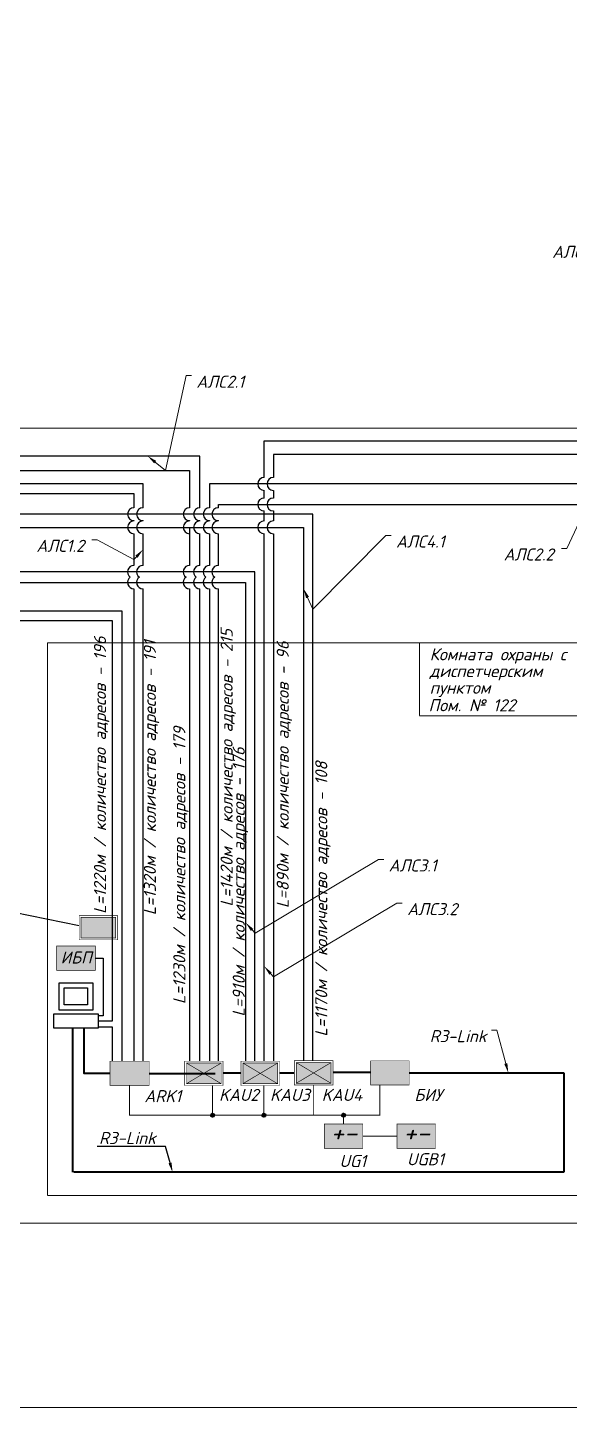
# Model space of a CAD drawing. Header units: millimetres. Extents: x -352922 to 429463, y -483593 to 355472.
# Drawn here: x -37487 to -26289, y -59382 to -30855 of the extents above; entities that cross this region are included whole.
import ezdxf
from ezdxf import colors
from ezdxf.entities.mleader import LeaderData, LeaderLine
from ezdxf.enums import TextEntityAlignment as Align
from ezdxf.math import Vec2, Vec3

# ---------------------------------------------------------------- set-up
doc = ezdxf.new("R2010")
doc.units = ezdxf.units.MM
doc.header["$LTSCALE"] = 0.5
doc.linetypes.add('CONTI', pattern=[0])
doc.linetypes.add('GOST2.303 6', pattern=[12, 8, -1.5, 1, -1.5])
doc.layers.get('0').update_dxf_attribs({"lineweight": 18})
for name, color, linetype, lineweight in [('! 1 Трасса ПС', 1, 'Continuous', 40), ('! BSN__тонкая  текст - 015', 250, 'Continuous', 15), ('! BSN__тонкая  текст - 02', 250, 'Continuous', 20), ('! тонкая  текст - 02', 5, 'Continuous', 20), ('13_text', 250, 'Continuous', 15), ('13_АПС_оборудование', 1, 'Continuous', 30), ('13_АПС_текст', 1, 'Continuous', 30), ('BSN__тонкая  текст - 02', 5, 'Continuous', 20), ('cc_ПС', 6, 'пс  -V-V-V-V-V-V-V-', 30), ('RC-Приборы_управления_и_блоки_индикации', 1, 'Continuous', 30), ('АР_Штриховка_Стималит', 5, 'Continuous', 0), ('ОХР', 5, 'Continuous', 30), ('СС_АПС_Оборудование', 1, 'Continuous', 25), ('СС_Трасса_ПС', 1, 'Continuous', 25)]:
    doc.layers.add(name, color=color, linetype=linetype, lineweight=lineweight)
doc.layers.add('00_RS485', color=30, linetype='Continuous')
doc.layers.add('1-ПС оборудование', color=1, linetype='Continuous')
doc.styles.add('ISOCPEUR', font='isocpeui.ttf', dxfattribs={"height": 250})
doc.styles.get("Standard").update_dxf_attribs({"font": 'txt.shx'})
doc.linetypes.add('ограждение1', pattern='A,0.25,-0.1,[133,ltypeshp.shx,S=0.1,R=0,X=-0.1,Y=0],-0.1,1', length=1.45)
doc.linetypes.add('Открыто в трубе', pattern='A,2,[1,BDG_GOST,S=1,R=0,X=0,Y=0],-4', length=6)
doc.linetypes.add('пс  -V-V-V-V-V-V-V-', pattern='A,20,-0.2,["V",Standard,S=3,R=0,X=1,Y=-1.5],-5', length=25.2)

# ---------------------------------------------------------------- blocks, each defined once
blk = doc.blocks.new('MDL')
at = {"layer": 'АР_Штриховка_Стималит', "true_color": 0xe3e3e3}
h = blk.add_hatch(color=254, dxfattribs=at)
h.dxf.hatch_style = 1
h.paths.add_polyline_path([(137700.78, 401152.64), (137700.78, 401148.37), (137704.36, 401150.51)])
h.paths.add_polyline_path([(137707.94, 401152.64), (137700.78, 401152.64), (137704.36, 401150.51)])
h.paths.add_polyline_path([(137707.94, 401152.64), (137704.36, 401150.51), (137707.94, 401148.37)])
h.paths.add_polyline_path([(137704.36, 401150.51), (137700.78, 401148.37), (137707.94, 401148.37)])
at = {"layer": '1-ПС оборудование', "color": 1, "ltscale": 100, "const_width": 0.125, "elevation": 0}
for points in [[(137708.34, 401153.02), (137700.4, 401153.02), (137700.4, 401148), (137708.34, 401148)], [(137707.94, 401152.64), (137700.78, 401152.64), (137700.78, 401148.37), (137707.94, 401148.37)]]:
    blk.add_lwpolyline(points, close=True, dxfattribs=at)
for points in [[(137707.94, 401152.64), (137700.78, 401148.37)], [(137700.78, 401152.64), (137707.94, 401148.37)]]:
    blk.add_lwpolyline(points, dxfattribs=at)
blk = doc.blocks.new('БП1')
at = {"ltscale": 0.01, "true_color": 0xe3e3e3}
h = blk.add_hatch(color=254, dxfattribs=at)
h.dxf.hatch_style = 1
h.paths.add_polyline_path([(-11668.5, -30194.51), (-11668.5, -30189.49), (-11676.44, -30189.49), (-11676.44, -30194.51)])
at = {"layer": '! тонкая  текст - 02', "color": 1, "ltscale": 100, "const_width": 0.125, "elevation": 0}
blk.add_lwpolyline([(-11676.44, -30189.49), (-11668.5, -30189.49), (-11668.5, -30194.51), (-11676.44, -30194.51)], close=True, dxfattribs=at)
at = {"layer": '! BSN__тонкая  текст - 015', "color": 1, "style": 'ISOCPEUR'}
blk.add_text('ИБП', height=2.5, dxfattribs=at).set_placement((-11672.43, -30193.11), align=Align.CENTER)
blk = doc.blocks.new('194')
h = blk.add_hatch(color=1)
h.dxf.hatch_style = 1
h.paths.add_polyline_path([(1511.75, -5347.31), (1519.69, -5347.31), (1519.69, -5342.3)])
at = {"ltscale": 0.01, "true_color": 0xe3e3e3}
h = blk.add_hatch(color=254, dxfattribs=at)
h.dxf.hatch_style = 1
h.paths.add_polyline_path([(1519.69, -5342.3), (1511.75, -5342.3), (1511.75, -5347.31), (1519.69, -5347.31)])
at = {"layer": '! тонкая  текст - 02', "color": 1, "ltscale": 100, "const_width": 0.1}
blk.add_lwpolyline([(1511.75, -5342.3), (1519.69, -5342.3), (1519.69, -5347.31), (1511.75, -5347.31)], close=True, dxfattribs=at)
blk = doc.blocks.new('195')
at = {"ltscale": 0.01, "true_color": 0xe3e3e3}
h = blk.add_hatch(color=254, dxfattribs=at)
h.dxf.hatch_style = 1
h.paths.add_polyline_path([(-14318.13, -22148.17), (-14318.13, -22153.17), (-14310.06, -22153.17), (-14310.06, -22148.17)])
at = {"layer": 'RC-Приборы_управления_и_блоки_индикации'}
h = blk.add_hatch(color=256, dxfattribs=at)
h.dxf.hatch_style = 1
h.paths.add_polyline_path([(-14314.1, -22153.16), (-14314.1, -22150.66), (-14310.08, -22150.66), (-14310.08, -22153.16)])
at = {"layer": 'RC-Приборы_управления_и_блоки_индикации', "const_width": 0.1}
blk.add_lwpolyline([(-14310.06, -22153.17), (-14318.13, -22153.17), (-14318.13, -22148.17), (-14310.06, -22148.17)], close=True, dxfattribs=at)
blk = doc.blocks.new('АРМ СВН')
at = {"layer": 'ОХР', "color": 0, "lineweight": 30}
for points in [[(95408, 95807), (96806, 95807), (96806, 94673), (95408, 94673)], [(95618, 95588), (96582, 95588), (96582, 94891), (95618, 94891)], [(95188, 94515), (97030, 94515), (97030, 93920), (95188, 93920)]]:
    blk.add_lwpolyline(points, close=True, dxfattribs=at)

msp = doc.modelspace()

# ---------------------------------------------------------------- hatches: boundary and pattern name
at = {"layer": 'АР_Штриховка_Стималит', "true_color": 0xe3e3e3, "transparency": 33554559}
h = msp.add_hatch(color=254, dxfattribs=at)
h.dxf.hatch_style = 1
h.paths.add_polyline_path([(-36384, -49252), (-36384, -49678), (-36026, -49465)])
h.paths.add_polyline_path([(-35668, -49252), (-36384, -49252), (-36026, -49465)])
h.paths.add_polyline_path([(-35668, -49252), (-36026, -49465), (-35668, -49678)])
h.paths.add_polyline_path([(-36026, -49465), (-36384, -49678), (-35668, -49678)])

# ---------------------------------------------------------------- linework, layer by layer
at = {"layer": '! 1 Трасса ПС', "color": 84, "transparency": 33554559, "const_width": 20}
for points in [[(-33664, -52726), (-33664, -53341)], [(-31575, -52717), (-31575, -53341)], [(-30956, -53521), (-30956, -53341)], [(-29851, -53772), (-30559, -53772)]]:
    msp.add_lwpolyline(points, dxfattribs=at)
at = {"layer": '! 1 Трасса ПС', "color": 84, "transparency": 33554559}
for centre in [(-33664, -53341), (-32603, -53341), (-30956, -53341)]:
    msp.add_circle(centre, 35.2, dxfattribs=at)
at = {"layer": '! BSN__тонкая  текст - 02', "color": 7, "linetype": 'GOST2.303 6', "lineweight": 9, "ltscale": 0.333333, "transparency": 33554559}
msp.add_lwpolyline([(-29390, -43576), (-26006, -43576), (-26006, -45084), (-29390, -45084)], close=True, dxfattribs=at)
at = {"color": 1, "lineweight": 30, "transparency": 33554559}
for points in [[(-31591, -52216), (-31591, -40915), (-52412, -40915), (-52412, -24136), (-37669, -24136), (-37669, -21882), (-52412, -21882), (-52412, -15767), (-37669, -15767), (-37669, -13653), (-52640, -13653), (-52640, -41188), (-31784, -41188), (-31784, -52216)], [(-21544, -24330), (-24614, -24330), (-24614, -22104), (-13813, -22104), (-13813, -39681), (-32405, -39681), (-32405, -40156)], [(-51546, -32783), (-51546, -40013), (-34138, -40013), (-34138, -40782)], [(-33925, -40782), (-33925, -39713), (-51183, -39713), (-51183, -32783)], [(-32597, -40156), (-32597, -39398), (-14015, -39398), (-14015, -38397), (-21611, -38397)], [(-50778, -40147), (-50778, -40490), (-35289, -40490), (-35289, -40782)], [(-35102, -40782), (-35102, -40289), (-50568, -40289), (-50568, -40147)], [(-32597, -40581), (-32597, -40423)], [(-32405, -40423), (-32405, -40581)], [(-33545, -40782), (-33545, -40714), (-24614, -40714), (-24614, -42443), (-21544, -42443)], [(-35289, -41048), (-35289, -41054)], [(-35102, -41054), (-35102, -41048)], [(-34138, -41048), (-34138, -41054)], [(-33925, -41054), (-33925, -41048)], [(-33725, -41048), (-33725, -41054)], [(-33545, -41054), (-33545, -41048)], [(-32597, -41054), (-32597, -40848)], [(-32405, -40848), (-32405, -41054)], [(-52137, -41321), (-52137, -44300), (-38725, -44300), (-38725, -42326), (-32986, -42326), (-32986, -52224)], [(-32794, -52224), (-32794, -42107), (-38929, -42107), (-38929, -43041), (-51859, -43041), (-51859, -41321)], [(-35289, -41321), (-35289, -41973)], [(-35102, -41973), (-35102, -41321)], [(-34138, -41188), (-34138, -41973)], [(-33925, -41973), (-33925, -41321)], [(-33725, -41321), (-33725, -41973)], [(-33545, -41973), (-33545, -41321)], [(-32597, -52224), (-32597, -41321)], [(-32405, -41321), (-32405, -52224)], [(-35289, -42460), (-35289, -52224)], [(-35102, -52224), (-35102, -42460)], [(-34138, -42460), (-34138, -52224)], [(-33925, -52224), (-33925, -42460)], [(-33725, -42460), (-33725, -52224)], [(-33545, -52224), (-33545, -42460)], [(-41907, -57359), (-40795, -57359), (-40795, -58400), (-50831, -58400), (-50831, -44556), (-37864, -44556), (-37864, -42911), (-35541, -42911), (-35541, -52224)]]:
    msp.add_lwpolyline(points, dxfattribs=at)
for centre, start, end in [((-32597, -40289), 90, 270), ((-32405, -40289), 90, 270), ((-35289, -40915), 90, 270), ((-35102, -40915), 90, 270), ((-34138, -40915), 90, 270), ((-33925, -40915), 90, 270), ((-33725, -40915), 90, 270), ((-33545, -40915), 90, 270), ((-32597, -40714), 90, 270), ((-32405, -40714), 90, 270), ((-35289, -41188), 90, 270), ((-35102, -41188), 90, 270), ((-34138, -41188), 90, 270), ((-33925, -41188), 90, 270), ((-33725, -41188), 90, 270), ((-33545, -41188), 90, 270), ((-32597, -41188), 90, 270), ((-32405, -41188), 90, 270), ((-35289, -42107), 90, 235.4198), ((-35289, -42326), 124.5802, 270), ((-35102, -42107), 90, 235.4198), ((-35102, -42326), 124.5802, 270), ((-34138, -42107), 90, 235.4198), ((-34138, -42326), 124.5802, 270), ((-33925, -42107), 90, 235.4198), ((-33925, -42326), 124.5802, 270), ((-33725, -42107), 90, 235.4198), ((-33725, -42326), 124.5802, 270), ((-33545, -42107), 90, 235.4198), ((-33545, -42326), 124.5802, 270)]:
    msp.add_arc(centre, 133, start, end, dxfattribs=at)
at = {"layer": '00_RS485', "linetype": 'ограждение1', "lineweight": 40, "ltscale": 7, "transparency": 33554559}
msp.add_line((-26405, -52466), (-26405, -54520), dxfattribs=at)
for points in [[(-36561, -51544), (-36561, -54520)], [(-36324, -51544), (-36324, -52474), (-35783, -52474)], [(-34976, -52475), (-33612, -52475)], [(-33447, -52466), (-33075, -52466)], [(-32281, -52466), (-31972, -52466)], [(-30395, -52460), (-31178, -52460)], [(-29601, -52466), (-26405, -52466)]]:
    msp.add_lwpolyline(points, dxfattribs=at)
at = {"layer": '1-ПС оборудование', "color": 1, "ltscale": 100, "transparency": 33554559, "const_width": 12.5}
for points in [[(-35628, -49214), (-36422, -49214), (-36422, -49715), (-35628, -49715)], [(-35668, -49252), (-36384, -49252), (-36384, -49678), (-35668, -49678)]]:
    msp.add_lwpolyline(points, close=True, dxfattribs=at)
at = {"layer": '13_АПС_оборудование', "color": 18, "linetype": 'CONTI', "lineweight": 18, "ltscale": 100, "true_color": 0x000000, "transparency": 33554559}
for points in [[(-55006, -39135), (-11891, -39135)], [(-55006, -55571), (-11891, -55570)], [(-55006, -59382), (-11891, -59381)]]:
    msp.add_lwpolyline(points, dxfattribs=at)
at = {"layer": '13_АПС_текст', "color": 0, "transparency": 33554559}
msp.add_lwpolyline([(-36090, -50093), (-35928, -50093), (-35928, -51284), (-36026, -51284)], dxfattribs=at)
at = {"layer": 'cc_ПС', "color": 1, "linetype": 'ByBlock', "lineweight": 30, "ltscale": 30, "transparency": 33554559}
msp.add_lwpolyline([(-42069, -45537), (-37669, -45537), (-37669, -43111), (-35741, -43111), (-35741, -51395), (-36026, -51395)], dxfattribs=at)
at = {"layer": 'cc_ПС', "color": 1, "linetype": 'ByBlock', "lineweight": 30, "ltscale": 30, "transparency": 33554559, "elevation": 0}
msp.add_lwpolyline([(-36026, -51513), (-35741, -51513), (-35741, -52224)], dxfattribs=at)

# ---------------------------------------------------------------- block references
at = {"layer": '! BSN__тонкая  текст - 015', "color": 54, "transparency": 33554559, "xscale": 100, "yscale": 100, "zscale": 100}
msp.add_blockref('БП1', (1130760, 2969106, 0), dxfattribs=at)
at = {"layer": 'BSN__тонкая  текст - 02', "color": 253, "transparency": 33554559, "xscale": 100, "yscale": 100, "zscale": 100}
msp.add_blockref('MDL', (-13802012, -40167517, 0), dxfattribs=at)
at = {"layer": 'СС_АПС_Оборудование', "lineweight": 60, "ltscale": 100, "transparency": 33554559, "xscale": 0.5, "yscale": 0.5, "zscale": 0.5}
msp.add_blockref('АРМ СВН', (-84541, -98504), dxfattribs=at)

# ---------------------------------------------------------------- texts
at = {"layer": '! BSN__тонкая  текст - 015', "color": 1, "transparency": 33554559, "style": 'ISOCPEUR'}
for p in [(-30952, -53899, 0), (-29450, -53899, 0)]:
    msp.add_text('+-', height=400, dxfattribs=at).set_placement(p, align=Align.CENTER)
at = {"layer": '! тонкая  текст - 02', "color": 7, "linetype": 'Открыто в трубе', "lineweight": 30, "ltscale": 150, "transparency": 33554559, "char_height": 250, "width": 3194.01, "attachment_point": 3, "rotation": 0.0012, "line_spacing_factor": 0.82807, "style": 'ISOCPEUR'}
for s, insert in [('\\pxql;Комната охраны с диспетчерским пунктом', (-25983, -43687, 0)), ('Пом. № 122', (-27402, -44740, 0))]:
    msp.add_mtext(s, dxfattribs=dict(at, insert=insert))
at = {"transparency": 33554559, "char_height": 250, "width": 18500, "attachment_point": 7, "rotation": 90, "style": 'ISOCPEUR'}
for s, insert in [('L=1420м / количество адресов - 215', (-33181, -49026, 0)), ('L=1220м / количество адресов - 196', (-35799, -49177, 0)), ('L=1320м / количество адресов - 191', (-34767, -49206, 0)), ('L=890м / количество адресов - 96', (-32021, -49060, 0)), ('L=1230м / количество адресов - 179', (-34159, -51043, 0)), ('L=910м / количество адресов - 176', (-32931, -51301, 0)), ('L=1170м / количество адресов - 108', (-31225, -51716, 0))]:
    msp.add_mtext(s, dxfattribs=dict(at, insert=insert))
at = {"layer": 'СС_Трасса_ПС', "lineweight": 5, "transparency": 33554559, "char_height": 250, "width": 439.83, "attachment_point": 5, "line_spacing_factor": 0.6, "style": 'ISOCPEUR', "bg_fill": 3, "box_fill_scale": 1, "bg_fill_color": 256, "bg_fill_transparency": 0}
for s, insert in [('\\pxqc;{\\C1;ARK1}', (-34693, -52947, 0)), ('\\pxqc;{\\C1;БИУ}', (-29206, -52921)), ('\\pxqc;{\\C1;UG1}', (-30766, -54288, -1)), ('\\pxqc;{\\C1;UGB1}', (-29264, -54251, -1))]:
    msp.add_mtext(s, dxfattribs=dict(at, insert=insert))

# ---------------------------------------------------------------- leaders
at = {"layer": '13_text', "color": 0, "lineweight": 15, "transparency": 33554559}
ml = msp.add_multileader_mtext('Standard', dxfattribs=at)
ml.set_content('АЛС3.1', color=7, style='ISOCPEUR')
ml.set_leader_properties(color=7, linetype='Continuous', lineweight=15)
ml.build(insert=Vec2(0, 0))
ml.multileader.update_dxf_attribs({"has_text_frame": 1, "text_left_attachment_type": 0, "text_right_attachment_type": 0, "dogleg_length": 2, "arrow_head_size": 200})
ctx = ml.context
ctx.base_point, ctx.char_height, ctx.arrow_head_size, ctx.landing_gap_size, ctx.plane_origin = Vec3(-26746, -35366), 250, 200, 100, Vec3(-26325, -24497)
ctx.left_attachment, ctx.right_attachment = 0, 0
notes = []
notes.append((ctx, [(0, (1, 1, 0), (-25381, -35366), (-1, 0), 111, [(0, [(-24157, -36445), (-24085, -34099)], 0, [])])]))
ctx.mtext.insert, ctx.mtext.flow_direction = Vec3(-26646, -35366), 5
ml = msp.add_multileader_mtext('Standard', dxfattribs=at)
ml.set_content('АЛС2.1', color=7, style='ISOCPEUR')
ml.set_leader_properties(color=7, linetype='Continuous', lineweight=15)
ml.build(insert=Vec2(0, 0))
ml.multileader.update_dxf_attribs({"has_text_frame": 1, "text_left_attachment_type": 0, "text_right_attachment_type": 0, "dogleg_length": 2, "arrow_head_size": 200})
ctx = ml.context
ctx.base_point, ctx.char_height, ctx.arrow_head_size, ctx.landing_gap_size, ctx.plane_origin = Vec3(-34100, -38051), 250, 200, 100, Vec3(-33650, -27992)
ctx.left_attachment, ctx.right_attachment = 0, 0
notes.append((ctx, [(1, (1, 1, 0), (-34211, -38051), (1, 0), 111, [(0, [(-35006, -39713), (-34634, -40013)], 0, [])])]))
ctx.mtext.insert, ctx.mtext.flow_direction = Vec3(-34000, -38051), 5
ml = msp.add_multileader_mtext('Standard', dxfattribs=at)
ml.set_content('АЛС2.2', color=7, style='ISOCPEUR')
ml.set_leader_properties(color=7, linetype='Continuous', lineweight=15)
ml.build(insert=Vec2(0, 0))
ml.multileader.update_dxf_attribs({"has_text_frame": 1, "text_left_attachment_type": 0, "text_right_attachment_type": 0, "dogleg_length": 2, "arrow_head_size": 200})
ctx = ml.context
ctx.base_point, ctx.char_height, ctx.arrow_head_size, ctx.landing_gap_size, ctx.plane_origin = Vec3(-27750, -41623), 250, 200, 100, Vec3(-26256, -31565)
ctx.left_attachment, ctx.right_attachment = 0, 0
notes.append((ctx, [(0, (1, 1, 0), (-26344, -41623), (-1, 0), 111, [(0, [(-25438, -40714), (-25713, -40289)], 0, [])])]))
ctx.mtext.insert, ctx.mtext.flow_direction = Vec3(-27650, -41623), 5
ml = msp.add_multileader_mtext('Standard', dxfattribs=at)
ml.set_content('АЛС4.1', color=7, style='ISOCPEUR')
ml.set_leader_properties(color=7, linetype='Continuous', lineweight=15)
ml.build(insert=Vec2(0, 0))
ml.multileader.update_dxf_attribs({"has_text_frame": 1, "text_left_attachment_type": 0, "text_right_attachment_type": 0, "dogleg_length": 2, "arrow_head_size": 200})
ctx = ml.context
ctx.base_point, ctx.char_height, ctx.arrow_head_size, ctx.landing_gap_size, ctx.plane_origin = Vec3(-29973, -41355), 250, 200, 100, Vec3(-29512, -31296)
ctx.left_attachment, ctx.right_attachment = 0, 0
notes.append((ctx, [(1, (1, 1, 0), (-30085, -41355), (1, 0), 111, [(0, [(-31784, -42456), (-31591, -42882)], 0, [])])]))
ctx.mtext.insert, ctx.mtext.flow_direction = Vec3(-29873, -41355), 5
ml = msp.add_multileader_mtext('Standard', dxfattribs=at)
ml.set_content('АЛС1.2', color=7, style='ISOCPEUR')
ml.set_leader_properties(color=7, linetype='Continuous', lineweight=15)
ml.build(insert=Vec2(0, 0))
ml.multileader.update_dxf_attribs({"has_text_frame": 1, "text_left_attachment_type": 0, "text_right_attachment_type": 0, "dogleg_length": 2, "arrow_head_size": 200})
ctx = ml.context
ctx.base_point, ctx.char_height, ctx.arrow_head_size, ctx.landing_gap_size, ctx.plane_origin = Vec3(-37406, -41444), 250, 200, 100, Vec3(-36956, -31386)
ctx.left_attachment, ctx.right_attachment = 0, 0
notes.append((ctx, [(0, (1, 1, 0), (-36052, -41444), (-1, 0), 111, [(1, [(-35102, -41647), (-35289, -41851)], 0, [])])]))
ctx.mtext.insert, ctx.mtext.flow_direction = Vec3(-37306, -41444), 5
ml = msp.add_multileader_mtext('Standard', dxfattribs=at)
ml.set_content('АЛС3.1', color=7, style='ISOCPEUR')
ml.set_leader_properties(color=7, linetype='Continuous', lineweight=15)
ml.build(insert=Vec2(0, 0))
ml.multileader.update_dxf_attribs({"has_text_frame": 1, "text_left_attachment_type": 0, "text_right_attachment_type": 0, "dogleg_length": 2, "arrow_head_size": 200})
ctx = ml.context
ctx.base_point, ctx.char_height, ctx.arrow_head_size, ctx.landing_gap_size, ctx.plane_origin = Vec3(-30126, -48053), 250, 200, 100, Vec3(-29664, -37994)
ctx.left_attachment, ctx.right_attachment = 0, 0
notes.append((ctx, [(1, (1, 1, 0), (-30237, -48053), (1, 0), 111, [(0, [(-32979, -49360), (-32787, -49580)], 0, [])])]))
ctx.mtext.insert, ctx.mtext.flow_direction = Vec3(-30026, -48053), 5
ml = msp.add_multileader_mtext('Standard', dxfattribs=at)
ml.set_content('АЛС3.2', color=7, style='ISOCPEUR')
ml.set_leader_properties(color=7, linetype='Continuous', lineweight=15)
ml.build(insert=Vec2(0, 0))
ml.multileader.update_dxf_attribs({"has_text_frame": 1, "text_left_attachment_type": 0, "text_right_attachment_type": 0, "dogleg_length": 2, "arrow_head_size": 200})
ctx = ml.context
ctx.base_point, ctx.char_height, ctx.arrow_head_size, ctx.landing_gap_size, ctx.plane_origin = Vec3(-29743, -48955), 250, 200, 100, Vec3(-29282, -38897)
ctx.left_attachment, ctx.right_attachment = 0, 0
notes.append((ctx, [(1, (1, 1, 0), (-29855, -48955), (1, 0), 111, [(0, [(-32597, -50262), (-32405, -50483)], 0, [])])]))
ctx.mtext.insert, ctx.mtext.flow_direction = Vec3(-29643, -48955), 5
ml = msp.add_multileader_mtext('Standard', dxfattribs=at)
ml.set_content('R3-Link', color=7, style='ISOCPEUR')
ml.set_leader_properties(color=7, linetype='Continuous', lineweight=15)
ml.build(insert=Vec2(0, 0))
ml.multileader.update_dxf_attribs({"has_text_frame": 1, "text_left_attachment_type": 0, "text_right_attachment_type": 0, "dogleg_length": 2, "arrow_head_size": 200})
ctx = ml.context
ctx.base_point, ctx.char_height, ctx.arrow_head_size, ctx.landing_gap_size, ctx.plane_origin = Vec3(-29277, -51581), 250, 200, 100, Vec3(-26097, -41119)
ctx.left_attachment, ctx.right_attachment = 0, 0
notes.append((ctx, [(0, (1, 1, 0), (-27788, -51581), (-1, 0), 111, [(0, [(-27552, -52466)], 0, [])])]))
ctx.mtext.insert, ctx.mtext.flow_direction = Vec3(-29177, -51581), 5
at = {"layer": '13_АПС_оборудование', "color": 18, "linetype": 'CONTI', "lineweight": 18, "ltscale": 100, "true_color": 0x000000, "transparency": 33554559}
ml = msp.add_multileader_mtext('Standard', dxfattribs=at)
ml.set_content('Прибор управления речевым \\Pоповещением\\PSonar  SPM-B20085-AW\\P (см. 16-25/Г-П-ИОС5.2{\\C0;)}', color=(0, 0, 0), style='ISOCPEUR')
ml.set_leader_properties(color=256, linetype='ByLayer', lineweight=-1)
ml.build(insert=Vec2(0, 0))
ml.multileader.update_dxf_attribs({"text_left_attachment_type": 6, "text_right_attachment_type": 6, "dogleg_length": 2, "arrow_head_size": 2})
ctx = ml.context
ctx.base_point, ctx.char_height, ctx.arrow_head_size, ctx.landing_gap_size, ctx.plane_origin = Vec3(-42998, -49021), 250, 2, 0, Vec3(-32613, -43097)
ctx.left_attachment, ctx.right_attachment, ctx.text_align_type = 6, 6, 1
notes.append((ctx, [(1, (1, 1, 0), (-38426, -49021), (-1, 0), 2, [(0, [(-36422, -49424)], 0, [])])]))
ctx.mtext.insert, ctx.mtext.alignment, ctx.mtext.flow_direction = Vec3(-40713, -48721), 2, 5
at = {"layer": '13_АПС_оборудование', "color": 18, "linetype": 'CONTI', "lineweight": 20, "ltscale": 100, "true_color": 0x000000, "transparency": 33554559}
ml = msp.add_multileader_mtext('Standard', dxfattribs=at)
ml.set_content('R3-Link', color=(0, 0, 0), style='ISOCPEUR')
ml.set_leader_properties(color=256, linetype='ByLayer', lineweight=-1)
ml.build(insert=Vec2(0, 0))
ml.multileader.update_dxf_attribs({"text_left_attachment_type": 6, "text_right_attachment_type": 6, "dogleg_length": 2, "arrow_head_size": 200, "scale": 100})
ctx = ml.context
ctx.base_point, ctx.scale, ctx.char_height, ctx.arrow_head_size, ctx.landing_gap_size, ctx.plane_origin = Vec3(-36016, -53987), 100, 250, 200, 0, Vec3(-34630, -50710)
ctx.left_attachment, ctx.right_attachment, ctx.text_align_type = 6, 6, 2
notes.append((ctx, [(0, (1, 1, 0), (-34638, -53987), (-1, 0), 200, [(0, [(-34491, -54520)], 0, [])])]))
ctx.mtext.insert, ctx.mtext.alignment, ctx.mtext.flow_direction = Vec3(-34838, -53687), 3, 5
for ctx, leaders in notes:
    for number, flags, end, landing, length, lines in leaders:
        leader = LeaderData()
        leader.index, (leader.has_last_leader_line, leader.has_dogleg_vector, leader.attachment_direction) = number, flags
        leader.last_leader_point, leader.dogleg_vector, leader.dogleg_length = Vec3(end), Vec3(landing), length
        for number, points, colour, breaks in lines:
            line = LeaderLine()
            line.index, line.vertices, line.color, line.breaks = number, Vec3.list(points), colors.encode_raw_color(colour), breaks
            leader.lines.append(line)
        ctx.leaders.append(leader)

# ---------------------------------------------------------------- next in the draw order: hatches: boundary and pattern name
at = {"ltscale": 0.01, "true_color": 0xe3e3e3, "transparency": 33554559}
h = msp.add_hatch(color=254, dxfattribs=at)
h.dxf.hatch_style = 1
h.paths.add_polyline_path([(-30559, -54023), (-30559, -53521), (-31353, -53521), (-31353, -54023)])
h = msp.add_hatch(color=254, dxfattribs=at)
h.dxf.hatch_style = 1
h.paths.add_polyline_path([(-29057, -54023), (-29057, -53521), (-29851, -53521), (-29851, -54023)])

# ---------------------------------------------------------------- next in the draw order: linework, layer by layer
at = {"layer": '! тонкая  текст - 02', "color": 1, "ltscale": 100, "transparency": 33554559, "const_width": 12.5}
for points in [[(-31353, -53521), (-30559, -53521), (-30559, -54023), (-31353, -54023)], [(-29851, -53521), (-29057, -53521), (-29057, -54023), (-29851, -54023)]]:
    msp.add_lwpolyline(points, close=True, dxfattribs=at)
at = {"layer": '00_RS485', "linetype": 'ограждение1', "lineweight": 40, "ltscale": 7, "transparency": 33554559}
msp.add_line((-26405, -54520), (-36531, -54520), dxfattribs=at)

# ---------------------------------------------------------------- next in the draw order: block references
at = {"layer": '! BSN__тонкая  текст - 02', "transparency": 33554559, "xscale": 100, "yscale": 100, "zscale": 100}
for name, p in [('195', (1396030, 2162593)), ('194', (-181571, 482014))]:
    msp.add_blockref(name, p, dxfattribs=at)
at = {"layer": 'BSN__тонкая  текст - 02', "color": 253, "transparency": 33554559, "xscale": 100, "yscale": 100, "zscale": 100}
msp.add_blockref('MDL', (-13804281, -40167526, 0), dxfattribs=at)

# ---------------------------------------------------------------- next in the draw order: texts
at = {"layer": 'СС_Трасса_ПС', "lineweight": 5, "transparency": 33554559, "insert": (-30990, -52921), "char_height": 250, "width": 439.83, "attachment_point": 5, "line_spacing_factor": 0.6, "style": 'ISOCPEUR', "bg_fill": 3, "box_fill_scale": 1, "bg_fill_color": 256, "bg_fill_transparency": 0}
msp.add_mtext('\\pxqc;{\\C1;KAU4}', dxfattribs=at)

# ---------------------------------------------------------------- next in the draw order: texts
at = {"layer": 'СС_Трасса_ПС', "lineweight": 5, "transparency": 33554559, "insert": (-33122, -52921), "char_height": 250, "width": 439.83, "attachment_point": 5, "line_spacing_factor": 0.6, "style": 'ISOCPEUR', "bg_fill": 3, "box_fill_scale": 1, "bg_fill_color": 256, "bg_fill_transparency": 0}
msp.add_mtext('\\pxqc;{\\C1;KAU2}', dxfattribs=at)

# ---------------------------------------------------------------- next in the draw order: linework, layer by layer
at = {"layer": '! 1 Трасса ПС', "color": 84, "transparency": 33554559, "const_width": 20}
for points in [[(-35379, -52724), (-35379, -53341), (-30209, -53341), (-30209, -52717)], [(-32603, -53341), (-32603, -52726)]]:
    msp.add_lwpolyline(points, dxfattribs=at)

# ---------------------------------------------------------------- next in the draw order: block references
at = {"layer": 'BSN__тонкая  текст - 02', "color": 253, "transparency": 33554559, "xscale": 100, "yscale": 100, "zscale": 100}
msp.add_blockref('MDL', (-13803115, -40167526, 0), dxfattribs=at)

# ---------------------------------------------------------------- next in the draw order: texts
at = {"layer": 'СС_Трасса_ПС', "lineweight": 5, "transparency": 33554559, "insert": (-32065, -52921), "char_height": 250, "width": 439.83, "attachment_point": 5, "line_spacing_factor": 0.6, "style": 'ISOCPEUR', "bg_fill": 3, "box_fill_scale": 1, "bg_fill_color": 256, "bg_fill_transparency": 0}
msp.add_mtext('\\pxqc;{\\C1;KAU3}', dxfattribs=at)

# ---------------------------------------------------------------- next in the draw order: linework, layer by layer
at = {"layer": '! BSN__тонкая  текст - 02', "color": 7, "linetype": 'GOST2.303 6', "lineweight": 9, "ltscale": 0.333333, "transparency": 33554559}
msp.add_lwpolyline([(-37076, -43576), (-26006, -43576), (-26006, -55001), (-37076, -55001)], close=True, dxfattribs=at)
at = {"color": 1, "lineweight": 30, "transparency": 33554559}
msp.add_lwpolyline([(-23649, -57359), (-24713, -57359), (-24713, -58482), (-13979, -58482), (-13979, -40289), (-33725, -40289), (-33725, -40782)], dxfattribs=at)

doc.saveas('drawing.dxf')
